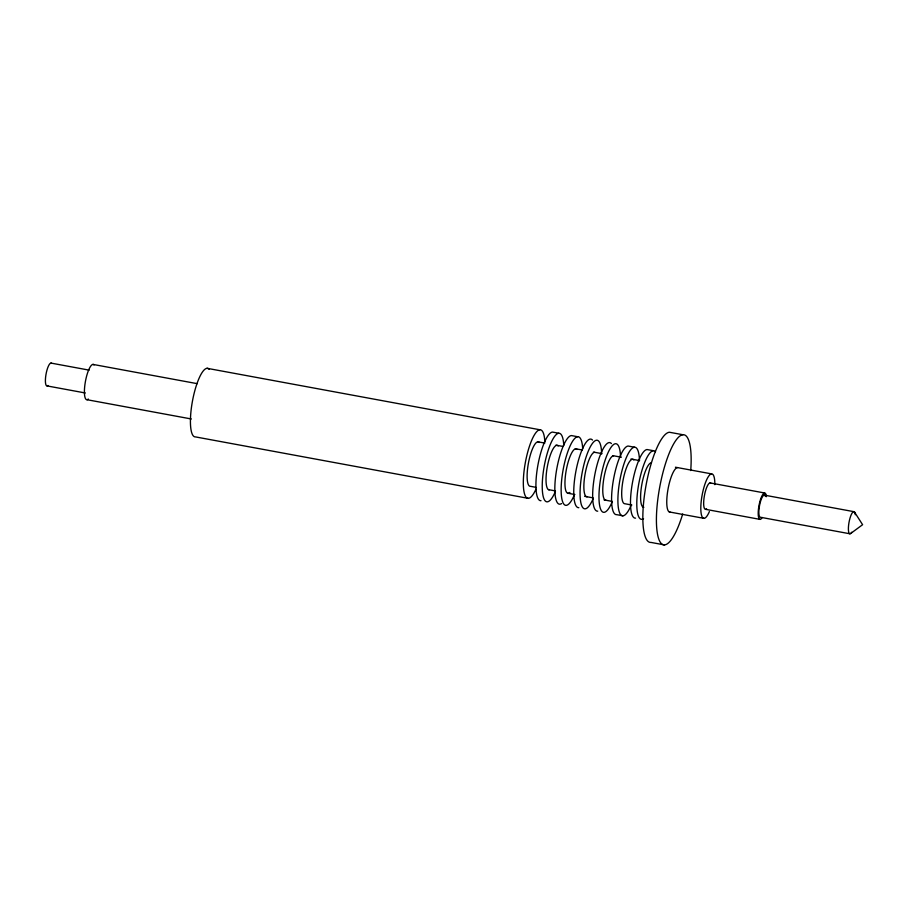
<?xml version="1.0" encoding="UTF-8"?>
<svg xmlns="http://www.w3.org/2000/svg" width="908" height="908" viewBox="0 0 908 908"><rect width="100%" height="100%" fill="white"/><g stroke="black" fill="none" stroke-linecap="round" stroke-linejoin="round"><path stroke-width="1.36" d="M850.853 533.371L862.6 524.699L854.439 511.964M683.009 434.75L669.446 432.253A55.967 14.324 -79.5 0 0 645.509 488.311A55.967 14.324 -79.5 0 0 651.002 542.428L664.554 544.925M207.001 368.296L539.874 429.756M558.795 433.241L552.484 432.083A34.856 8.921 -79.5 0 0 537.581 466.996A34.856 8.921 -79.5 0 0 540.998 500.694M577.704 436.737L571.404 435.568A34.856 8.921 -79.5 0 0 556.025 473.477A34.856 8.921 -79.5 0 0 561.587 503.554M634.442 447.213L628.143 446.044A34.856 8.921 -79.5 0 0 613.24 480.956A34.856 8.921 -79.5 0 0 616.657 514.654L622.956 515.823M653.363 450.697L647.052 449.539A34.856 8.921 -79.5 0 0 632.15 484.452A34.856 8.921 -79.5 0 0 635.566 518.15M537.854 441.81L544.811 443.093M555.923 445.147L562.869 446.43M575.377 448.734L582.323 450.016M593.435 452.071L601.777 453.614M612.889 455.668L621.231 457.201M630.958 458.994L639.289 460.538M675.427 467.211L711.554 473.874M92.934 364.403L197.252 383.664M710.033 482.908L764.57 492.976M50.916 363.075L89.154 370.135M764.218 495.11L853.736 511.635M850.024 533.802L760.507 517.276A11.259 2.883 -79.5 0 1 759.973 503.509A11.259 2.883 -79.5 0 1 765.444 496.494M47.08 385.923L85.329 392.982M705.607 509.331L760.144 519.399M87.02 399.713L191.338 418.974M535.97 487.335L530.408 486.302A22.598 5.788 -79.5 0 1 528.728 461.548A22.598 5.788 -79.5 0 1 539.273 442.468M548.466 489.639L555.424 490.922M567.92 493.237L574.878 494.519M584.604 496.313L592.935 497.845M604.047 499.899L612.389 501.443M631.843 505.03L624.897 503.747A22.598 5.788 -79.5 0 1 623.297 479.004A22.598 5.788 -79.5 0 1 633.841 459.925M669.355 511.953L704.097 518.366M528.388 498.367L195.504 436.907A34.856 8.921 -79.5 0 1 192.916 398.726A34.856 8.921 -79.5 0 1 209.169 369.306M851.749 532.224A11.259 2.883 -79.5 0 1 848.39 529.239A11.259 2.883 -79.5 0 1 851.398 514.348A11.259 2.883 -79.5 0 1 855.291 514.745M47.942 385.48A11.611 2.974 -79.5 0 1 45.945 374.698A11.611 2.974 -79.5 0 1 51.631 363.416M88.337 399.032A17.933 4.585 -79.5 0 1 85.261 382.37A17.933 4.585 -79.5 0 1 94.057 364.925M709.386 511.579A22.598 5.788 -79.5 0 1 700.874 510.727A22.598 5.788 -79.5 0 1 707.468 478.13A22.598 5.788 -79.5 0 1 714.834 484.656M535.992 489.14A34.856 8.921 -79.5 0 1 523.451 487.029A34.856 8.921 -79.5 0 1 532.644 438.178A34.856 8.921 -79.5 0 1 544.868 441.992M706.594 508.821A13.427 3.439 -79.5 0 1 704.29 496.358A13.427 3.439 -79.5 0 1 710.873 483.306M762.209 517.515A13.427 3.439 -79.5 0 1 758.203 513.962A13.427 3.439 -79.5 0 1 761.789 496.222A13.427 3.439 -79.5 0 1 766.42 496.687M597.736 511.17A34.856 8.921 -79.5 0 1 595.149 472.989A34.856 8.921 -79.5 0 1 611.402 443.569M606.067 500.274A22.598 5.788 -79.5 0 1 603.843 478.414A22.598 5.788 -79.5 0 1 613.513 455.782M612.208 501.852A34.856 8.921 -79.5 0 1 599.132 501.432A34.856 8.921 -79.5 0 1 608.485 451.741A34.856 8.921 -79.5 0 1 620.573 457.371M569.895 492.431A22.598 5.788 -79.5 0 1 566.024 471.434A22.598 5.788 -79.5 0 1 577.102 449.449M574.378 494.871A34.856 8.921 -79.5 0 1 561.337 494.883A34.856 8.921 -79.5 0 1 570.281 445.556A34.856 8.921 -79.5 0 1 582.698 448.972M578.827 507.674A34.856 8.921 -79.5 0 1 576.24 469.493A34.856 8.921 -79.5 0 1 592.493 440.074M587.147 496.778A22.598 5.788 -79.5 0 1 584.934 474.929A22.598 5.788 -79.5 0 1 594.604 452.286M593.287 498.367A34.856 8.921 -79.5 0 1 580.223 497.936A34.856 8.921 -79.5 0 1 589.576 448.257A34.856 8.921 -79.5 0 1 601.663 453.886M549.317 489.798A22.598 5.788 -79.5 0 1 547.638 465.032A22.598 5.788 -79.5 0 1 558.182 445.964M555.458 491.376A34.856 8.921 -79.5 0 1 542.428 491.387A34.856 8.921 -79.5 0 1 551.372 442.06A34.856 8.921 -79.5 0 1 563.777 445.488M670.059 512.089A22.598 5.788 -79.5 0 1 667.834 490.229A22.598 5.788 -79.5 0 1 677.504 467.597M682.691 513.996A55.967 14.324 -79.5 0 1 657.12 531.736A55.967 14.324 -79.5 0 1 673.203 444.704A55.967 14.324 -79.5 0 1 690.727 470.548M631.117 505.347A34.856 8.921 -79.5 0 1 618.053 504.927A34.856 8.921 -79.5 0 1 627.405 455.237A34.856 8.921 -79.5 0 1 639.493 460.867M643.885 507.254A22.598 5.788 -79.5 0 1 641.672 485.405A22.598 5.788 -79.5 0 1 651.342 462.762M643.545 518.684A34.856 8.921 -79.5 0 1 638.71 484.123A34.856 8.921 -79.5 0 1 655.531 451.719"/></g></svg>
